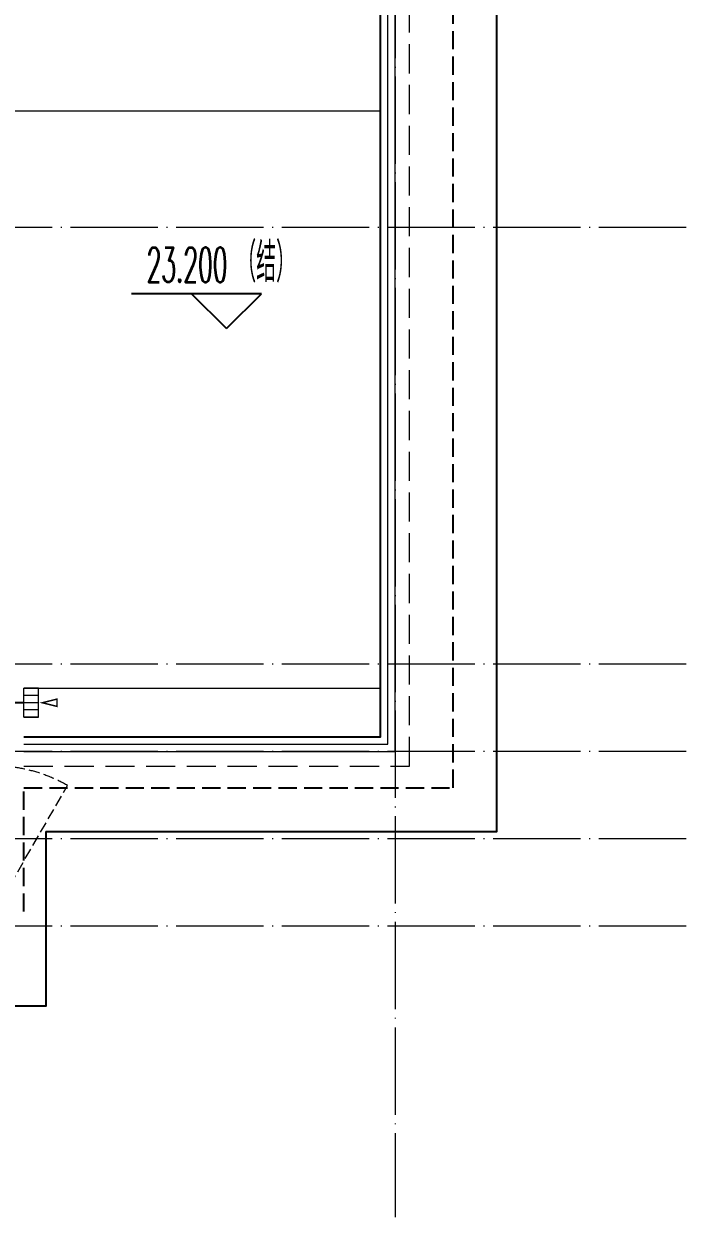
# Model space of a CAD drawing. Extents: x -518115 to 389031, y -231062 to 1628073.
# Drawn here: x 60767 to 65317, y 284615 to 292815 of the extents above; entities that cross this region are included whole.
import ezdxf

# ---------------------------------------------------------------- set-up
doc = ezdxf.new("R2010")
doc.units = 0
doc.header["$LTSCALE"] = 1000
doc.header["$MEASUREMENT"] = 0
for name, pattern in [('#P_--_20B1_001_t3$0$DASH', [0.35, 0.25, -0.1]), ('DASH', [0.35, 0.25, -0.1]), ('DOTE', [2.4200000000000004, 2, -0.2, 0.02, -0.2])]:
    doc.linetypes.add(name, pattern=pattern)
for name, color, linetype in [('DIM_ELEV', 3, 'Continuous'), ('ROOF', 183, 'Continuous'), ('VPIPE-凝结', 150, 'Continuous'), ('看线', 251, 'Continuous')]:
    doc.layers.add(name, color=color, linetype=linetype)
for name, color, linetype, lineweight in [('DOTE', 19, 'DOTE', 9), ('WINDOW', 144, 'Continuous', 15), ('平面-分水线', 214, 'Continuous', 15), ('平面-排水沟', 86, 'Continuous', 15), ('平面-栏杆', 135, 'Continuous', 15), ('平面-看线', 45, 'Continuous', 15)]:
    doc.layers.add(name, color=color, linetype=linetype, lineweight=lineweight)
doc.styles.add('_TCH_DIM', font='SIMPLEX.shx', dxfattribs={"width": 0.7, "bigfont": 'GBCBIG.shx'})

# ---------------------------------------------------------------- blocks, each defined once
blk = doc.blocks.new('GDGDGDSDA')
at = {"layer": 'DOTE', "linetype": 'DOTE', "ltscale": 0.3}
for p, q in [((469334.8193115437, 376108.3318260653), (469334.8193115436, 359558.331827242)), ((471334.8193115436, 366358.3318253069), (417334.819312298, 366358.3318263437)), ((471334.8193115436, 363358.3318186834), (417334.819312298, 363358.3318186834)), ((471334.8193115436, 362758.3318186833), (417334.819312298, 362758.3318186833)), ((471334.8193115436, 362158.331827242), (417334.819312298, 362158.331827242)), ((471334.8193115436, 361558.331827242), (417334.819312298, 361558.331827242))]:
    blk.add_line(p, q, dxfattribs=at)
blk = doc.blocks.new('DFSFSF')
at = {"layer": '平面-分水线'}
for p, q in [((697141.9143252881, 775567.7311356195), (697141.9143252881, 775667.5561356199)), ((697342.3369560526, 775667.5561356199), (697142.6869560517, 775667.5561356199)), ((697193.1069603423, 775567.7311356195), (697193.1069603423, 775667.5561356199)), ((697242.5119560522, 775567.7311356195), (697242.5119560522, 775667.5561356199)), ((697291.916951762, 775567.7311356195), (697291.916951762, 775667.5561356199)), ((697342.3369560526, 775667.5561356199), (697342.3369560526, 775567.7311356195)), ((697342.3369560526, 775567.7311356195), (697342.3369560526, 775667.5561356199)), ((697342.3369560526, 775567.7311356195), (697142.6869560517, 775567.7311356195))]:
    blk.add_line(p, q, dxfattribs=at)
blk = doc.blocks.new('DFGDGDGD')
at = {"layer": '平面-分水线', "const_width": 10}
blk.add_lwpolyline([(697267.5119560522, 775440.6606483405), (697242.5119560522, 775540.6606483405), (697217.5119560522, 775440.6606483405)], close=True, dxfattribs=at)
blk.add_blockref('DFSFSF', (0, 0))

msp = doc.modelspace()

# ---------------------------------------------------------------- linework, layer by layer
at = {"layer": 'DIM_ELEV'}
for p, q in [((62398.65740494453, 290961.3209771102), (61506.40702154464, 290961.3209771102)), ((62158.65740494453, 290721.3209771102), (61918.65740494453, 290961.3209771102)), ((62158.65740494453, 290721.3209771102), (62398.65740494453, 290961.3209771102))]:
    msp.add_line(p, q, dxfattribs=at)
at = {"layer": 'ROOF', "ltscale": 0.8}
for points in [[(60916.57867612375, 287265.3630942733), (64016.57870213379, 287265.3630840384), (64016.57870231097, 296265.3570446459), (62066.57870048779, 296265.3812096702), (62066.5787004233, 297265.3630856975), (55216.5782439537, 297265.3630858447)], [(60766.5787037086, 287915.3630949336), (63216.57870214659, 287915.3630862866), (63216.57870229817, 295615.3657708461), (61416.57870052976, 295615.3899358704), (61416.57870046527, 296615.3630857114), (55216.57824393973, 296615.3630858447)]]:
    msp.add_lwpolyline(points, dxfattribs=at)
at = {"layer": 'VPIPE-凝结'}
msp.add_line((60766.57870302733, 288150.3214295594), (60406.58108587709, 288150.3213695479), dxfattribs=at)
at = {"layer": 'WINDOW', "color": 250, "linetype": 'DASH', "ltscale": 0.3}
msp.add_lwpolyline([(60566.57870226644, 286715.3630873722), (61066.57870226516, 287581.3884911553, 0.1316524975897076), (60566.57870225678, 287715.3630873704)], format="xyb", dxfattribs=at)
at = {"layer": '平面-排水沟'}
msp.add_line((63216.57869271468, 292215.3644240105), (59916.60116321984, 292215.3644286169), dxfattribs=at)
msp.add_lwpolyline([(60766.57870302489, 288250.9190603247), (63216.57870215317, 288250.9190602755)], dxfattribs=at)
at = {"layer": '平面-栏杆'}
for points in [[(60766.57870336273, 287815.3630949336), (63316.57870214462, 287815.3630859408), (63316.57870230015, 295715.3644283538), (61516.5787005233, 295715.3885933781), (61516.57870045881, 296715.3630857093), (55216.57824394188, 296715.3630858447)], [(60766.57870353566, 287865.3630949336), (63266.57870214561, 287865.3630861137), (63266.57870229916, 295665.3650995999), (61466.5787005265, 295665.3892646242), (61466.57870046201, 296665.3630857103), (55216.57824394084, 296665.3630858447)]]:
    msp.add_lwpolyline(points, dxfattribs=at)
at = {"layer": '平面-看线', "linetype": 'DASH', "ltscale": 0.8}
msp.add_lwpolyline([(60766.57870301686, 287715.3630949336), (63416.57870214264, 287715.3630855949), (63416.57870230213, 295815.3630858614), (61616.57870051684, 295815.3872508857), (61616.57870045234, 296815.3630857071), (55216.57824394404, 296815.3630858447)], dxfattribs=at)
at = {"layer": '看线', "color": 202, "linetype": '#P_--_20B1_001_t3$0$DASH', "ltscale": 0.5}
msp.add_lwpolyline([(60766.5786660235, 286715.3630964444), (60766.57866881648, 287565.3630947693), (63716.57870213967, 287565.3630850761), (63716.57870230509, 295965.3610721229), (61766.57870050718, 295965.3852371472), (61766.57870044268, 296965.3630857039), (55216.57824394724, 296965.3630858447)], dxfattribs=at)
at = {"layer": '看线', "color": 201}
msp.add_lwpolyline([(60916.57867612375, 287265.3630942733), (60916.57867216185, 286065.3630949532), (40566.57769189449, 286065.3630949532), (40566.58289205714, 287565.3630937836), (38316.57870247227, 287565.3630863904)], dxfattribs=at)

# ---------------------------------------------------------------- block references
msp.add_blockref('GDGDGDSDA', (-406018.2406094485, -74942.96873280557))
at = {"xscale": -1, "rotation": 90}
msp.add_blockref('DFGDGDGD', (836434.1348386446, 985392.8333856129), dxfattribs=at)

# ---------------------------------------------------------------- texts
at = {"layer": 'DIM_ELEV', "color": 7, "style": '_TCH_DIM'}
for s, height, width, p in [('23.200', 238, 0.4941176470588236, (61610.59286506952, 291041.4009771102)), ('（结）', 270.0709219858156, 0.7, (62226.59286506952, 291041.4009771102))]:
    msp.add_text(s, height=height, dxfattribs=dict(at, width=width)).set_placement(p)

doc.saveas('drawing.dxf')
